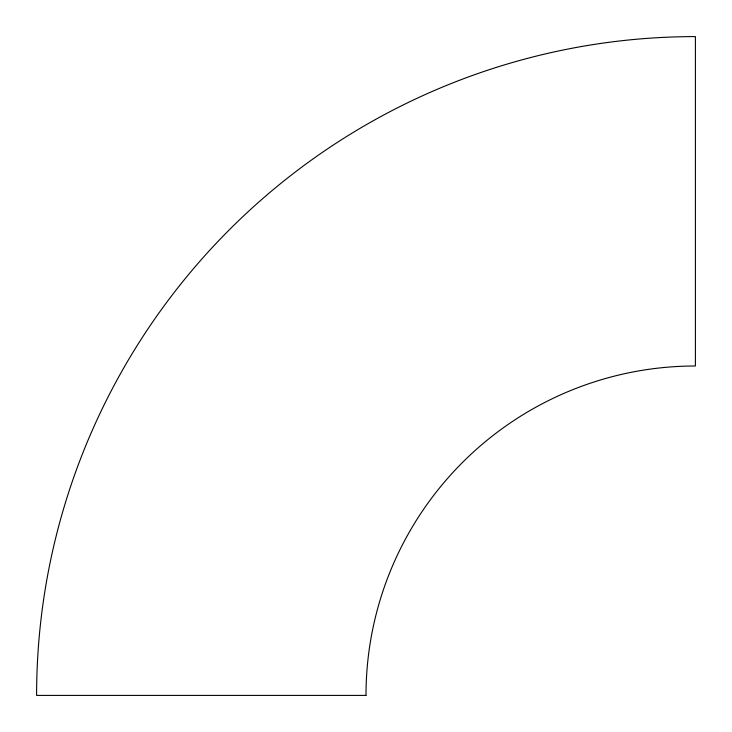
<?xml version="1.0" encoding="UTF-8"?>
<svg xmlns="http://www.w3.org/2000/svg" width="732" height="732" viewBox="0 0 732 732"><rect width="100%" height="100%" fill="white"/><g stroke="black" fill="none" stroke-linecap="round" stroke-linejoin="round"><path stroke-width="1.1" d="M366 695.4L36.6 695.4A658.8 658.8 0 0 1 695.4 36.6L695.4 366A329.4 329.4 0 0 0 366 695.4"/></g></svg>
